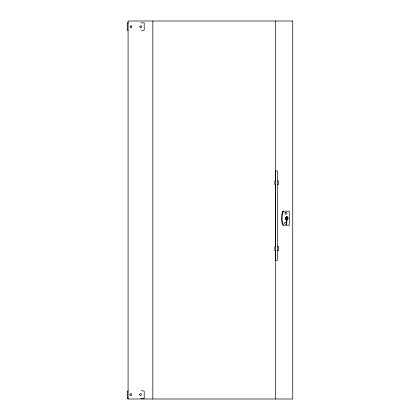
<?xml version="1.0" encoding="UTF-8"?>
<svg xmlns="http://www.w3.org/2000/svg" width="420" height="420" viewBox="0 0 420 420"><rect width="100%" height="100%" fill="white"/><g stroke="black" fill="none" stroke-linecap="round" stroke-linejoin="round"><path stroke-width="0.63" d="M277.442 250.541L278.245 250.63M286.445 218.463L286.445 218.09M286.587 217.418L286.766 218.185L286.534 217.565M286.892 218.463L286.892 218.09M286.046 218.442C284.687 220.579 288.939 219.98 287.096 218.29M287.527 219.314L287.511 218.804M282.686 211.502L283.054 211.186L289.275 211.186L289.275 225.199L283.175 225.199A0.541 0.541 0 0 1 282.671 224.837L282.392 224.075A18.916 18.916 0 0 1 282.392 212.321L282.728 211.376M287.438 219.534L287.537 219.251M283.406 211.186C281.678 215.644 281.678 220.736 283.406 225.199M277.442 184.79C279.132 185.404 279.132 180.054 277.442 180.668M286.534 217.203L286.587 217.67M286.844 217.891L287.049 217.455L286.671 217.119M287.191 219.812L286.897 219.959M128.552 22.832L127.249 22.832L127.249 30.104A27.841 27.841 0 0 0 128.168 30.387M140.941 22.832L144.202 22.832L144.202 30.104A27.841 27.841 0 0 1 141.419 30.844M275.746 170.903L277.442 170.993L277.442 260.389L275.746 260.479M286.445 216.878L286.892 216.878M286.587 217.098L286.75 217.917L286.534 217.035M286.445 218.138L286.892 218.138M286.445 220.421L286.892 220.421M277.442 246.687L278.245 246.687M128.552 398.522L127.249 398.522L127.249 391.246A27.841 27.841 0 0 1 128.168 390.962M140.941 398.522L144.202 398.522L144.202 391.246A27.841 27.841 0 0 0 141.419 390.506M286.346 219.922L286.671 219.986M286.151 219.812L286.44 219.959M287.275 218.421L287.527 218.846M286.75 221.865L286.708 224.243L286.671 222.233M286.587 221.865L286.587 224.175M278.329 246.776L278.329 250.541M275.662 170.993L275.662 260.389M275.478 21L275.478 181.125M275.478 184.406L275.478 246.75M275.478 250.688L275.478 399M274.774 180.847L274.774 184.611M274.774 246.776L274.774 250.541M152.828 21L152.828 399M286.844 217.166A0.719 0.719 0 0 1 287.285 218.274A0.719 0.719 0 0 1 286.094 218.269A0.719 0.719 0 0 1 286.534 217.166M286.445 219.791L286.892 220.07L286.892 219.791L286.892 221.865L286.445 221.865L286.445 219.791M286.004 219.083L286.335 219.161L286.02 219.03M287.038 219.083L287.369 219.161L287.054 219.03M130.058 26.465C131.36 31.096 133.334 23.184 130.058 26.465M139.786 26.465C141.094 31.096 143.062 23.184 139.786 26.465M129.791 394.333C131.093 398.963 133.067 391.052 129.791 394.333M139.524 394.333C140.826 398.963 142.8 391.046 139.524 394.333M285.18 212.594L285.028 212.803A1.018 1.018 0 0 0 285.044 213.801L285.411 214.163A0.961 0.961 0 0 0 286.387 214.148L286.739 213.775A1.018 1.018 0 0 0 286.724 212.772L286.361 212.41A0.961 0.961 0 0 0 285.38 212.431L285.18 212.594M285.007 222.464L284.844 222.663A1.018 1.018 0 0 0 284.812 223.666L285.159 224.044A0.961 0.961 0 0 0 286.135 224.075L286.508 223.718A1.018 1.018 0 0 0 286.54 222.721L286.193 222.343A0.961 0.961 0 0 0 285.217 222.311L285.007 222.464M292.75 21L128.084 21L128.084 399L292.75 399L292.75 21M286.892 216.51L286.445 216.51L286.445 218.505L286.892 218.505L286.892 216.51M286.188 218.537A0.84 0.84 0 0 0 287.522 217.97A0.84 0.84 0 0 0 286.361 217.098A0.84 0.84 0 0 0 286.188 218.537M285.836 219.287A1.349 1.349 0 0 0 288.02 218.458A1.349 1.349 0 0 0 286.209 216.983A1.349 1.349 0 0 0 285.836 219.287M285.883 219.23A1.276 1.276 0 0 0 287.947 218.447A1.276 1.276 0 0 0 286.235 217.051A1.276 1.276 0 0 0 285.883 219.23"/></g></svg>
